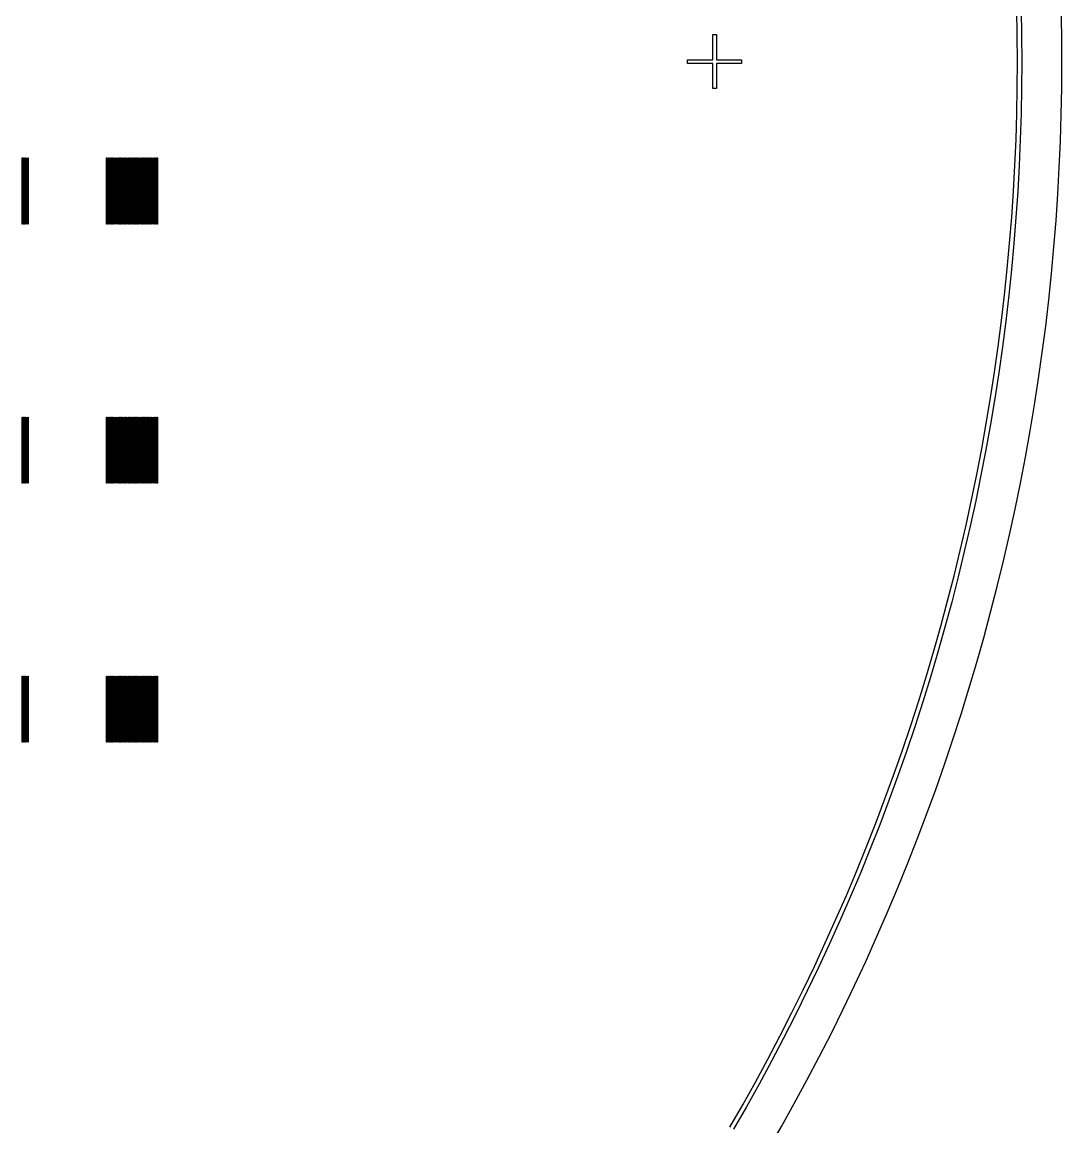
# Model space of a CAD drawing. Extents: x -25 to 122, y -49 to 104.
# Drawn here: x 85.52 to 122.36, y -10.2 to 28.91 of the extents above; entities that cross this region are included whole.
import ezdxf

# ---------------------------------------------------------------- set-up
doc = ezdxf.new("R2010")
doc.units = 0

msp = doc.modelspace()

# ---------------------------------------------------------------- linework, layer by layer
for p, q in [((120.774, 28.4324), (120.757, 29.3517)), ((120.907, 29.3554), (120.924, 28.4343)), ((122.349, 28.4518), (122.332, 29.3904)), ((109.988, 27.5767), (109.988, 28.4683)), ((109.988, 28.4683), (110.116, 28.4683)), ((110.116, 28.4683), (110.116, 27.5767)), ((120.78, 27.513), (120.774, 28.4324)), ((120.924, 28.4343), (120.93, 27.513)), ((122.355, 27.513), (122.349, 28.4518)), ((109.097, 27.4493), (109.097, 27.5767)), ((109.097, 27.5767), (109.988, 27.5767)), ((109.988, 27.4493), (109.097, 27.4493)), ((109.988, 26.5577), (109.988, 27.4493)), ((110.116, 27.5767), (111.007, 27.5767)), ((111.007, 27.4493), (110.116, 27.4493)), ((110.116, 27.4493), (110.116, 26.5577)), ((111.007, 27.5767), (111.007, 27.4493)), ((120.774, 26.5936), (120.78, 27.513)), ((120.93, 27.513), (120.924, 26.5917)), ((122.349, 26.5742), (122.355, 27.513)), ((110.116, 26.5577), (109.988, 26.5577)), ((120.757, 25.6742), (120.774, 26.5936)), ((120.924, 26.5917), (120.907, 25.6706)), ((122.332, 25.6356), (122.349, 26.5742)), ((120.729, 24.7552), (120.757, 25.6742)), ((120.907, 25.6706), (120.879, 24.7497)), ((122.303, 24.6972), (122.332, 25.6356)), ((120.69, 23.8366), (120.729, 24.7552)), ((120.879, 24.7497), (120.84, 23.8292)), ((122.263, 23.7593), (122.303, 24.6972)), ((85.5196, 21.7556), (85.5196, 24.0993)), ((85.5196, 24.0993), (85.5298, 24.0993)), ((85.5298, 24.0993), (85.5298, 21.7556)), ((85.5603, 21.7556), (85.5603, 24.0993)), ((85.5603, 24.0993), (85.5705, 24.0993)), ((85.5705, 24.0993), (85.5705, 21.7556)), ((85.6011, 21.7556), (85.6011, 24.0993)), ((85.6011, 24.0993), (85.6113, 24.0993)), ((85.6113, 24.0993), (85.6113, 21.7556)), ((85.6418, 21.7556), (85.6418, 24.0993)), ((85.6418, 24.0993), (85.652, 24.0993)), ((85.652, 24.0993), (85.652, 21.7556)), ((85.6826, 21.7556), (85.6826, 24.0993)), ((85.6826, 24.0993), (85.6928, 24.0993)), ((85.6928, 24.0993), (85.6928, 21.7556)), ((85.7234, 21.7556), (85.7234, 24.0993)), ((85.7234, 24.0993), (85.7336, 24.0993)), ((85.7336, 24.0993), (85.7336, 21.7556)), ((88.5154, 21.7556), (88.5154, 24.0993)), ((88.5154, 24.0993), (88.5256, 24.0993)), ((88.5256, 24.0993), (88.5256, 21.7556)), ((88.5562, 21.7556), (88.5562, 24.0993)), ((88.5562, 24.0993), (88.5664, 24.0993)), ((88.5664, 24.0993), (88.5664, 21.7556)), ((88.597, 21.7556), (88.597, 24.0993)), ((88.597, 24.0993), (88.6071, 24.0993)), ((88.6071, 24.0993), (88.6071, 21.7556)), ((88.6377, 21.7556), (88.6377, 24.0993)), ((88.6377, 24.0993), (88.6479, 24.0993)), ((88.6479, 24.0993), (88.6479, 21.7556)), ((88.6785, 21.7556), (88.6785, 24.0993)), ((88.6785, 24.0993), (88.6887, 24.0993)), ((88.6887, 24.0993), (88.6887, 21.7556)), ((88.7192, 21.7556), (88.7192, 24.0993)), ((88.7192, 24.0993), (88.7294, 24.0993)), ((88.7294, 24.0993), (88.7294, 21.7556)), ((88.76, 21.7556), (88.76, 24.0993)), ((88.76, 24.0993), (88.7702, 24.0993)), ((88.7702, 24.0993), (88.7702, 21.7556)), ((88.8008, 21.7556), (88.8008, 24.0993)), ((88.8008, 24.0993), (88.811, 24.0993)), ((88.811, 24.0993), (88.811, 21.7556)), ((88.8415, 21.7556), (88.8415, 24.0993)), ((88.8415, 24.0993), (88.8517, 24.0993)), ((88.8517, 24.0993), (88.8517, 21.7556)), ((88.8823, 21.7556), (88.8823, 24.0993)), ((88.8823, 24.0993), (88.8925, 24.0993)), ((88.8925, 24.0993), (88.8925, 21.7556)), ((88.923, 21.7556), (88.923, 24.0993)), ((88.923, 24.0993), (88.9332, 24.0993)), ((88.9332, 24.0993), (88.9332, 21.7556)), ((88.9638, 21.7556), (88.9638, 24.0993)), ((88.9638, 24.0993), (88.974, 24.0993)), ((88.974, 24.0993), (88.974, 21.7556)), ((89.0045, 21.7556), (89.0045, 24.0993)), ((89.0045, 24.0993), (89.0148, 24.0993)), ((89.0148, 24.0993), (89.0148, 21.7556)), ((89.0453, 21.7556), (89.0453, 24.0993)), ((89.0453, 24.0993), (89.0555, 24.0993)), ((89.0555, 24.0993), (89.0555, 21.7556)), ((89.0861, 21.7556), (89.0861, 24.0993)), ((89.0861, 24.0993), (89.0963, 24.0993)), ((89.0963, 24.0993), (89.0963, 21.7556)), ((89.1268, 21.7556), (89.1268, 24.0993)), ((89.1268, 24.0993), (89.137, 24.0993)), ((89.137, 24.0993), (89.137, 21.7556)), ((89.1676, 21.7556), (89.1676, 24.0993)), ((89.1676, 24.0993), (89.1778, 24.0993)), ((89.1778, 24.0993), (89.1778, 21.7556)), ((89.2084, 21.7556), (89.2084, 24.0993)), ((89.2084, 24.0993), (89.2186, 24.0993)), ((89.2186, 24.0993), (89.2186, 21.7556)), ((89.2491, 21.7556), (89.2491, 24.0993)), ((89.2491, 24.0993), (89.2593, 24.0993)), ((89.2593, 24.0993), (89.2593, 21.7556)), ((89.2899, 21.7556), (89.2899, 24.0993)), ((89.2899, 24.0993), (89.3001, 24.0993)), ((89.3001, 24.0993), (89.3001, 21.7556)), ((89.3306, 21.7556), (89.3306, 24.0993)), ((89.3306, 24.0993), (89.3408, 24.0993)), ((89.3408, 24.0993), (89.3408, 21.7556)), ((89.3714, 21.7556), (89.3714, 24.0993)), ((89.3714, 24.0993), (89.3816, 24.0993)), ((89.3816, 24.0993), (89.3816, 21.7556)), ((89.4122, 21.7556), (89.4122, 24.0993)), ((89.4122, 24.0993), (89.4223, 24.0993)), ((89.4223, 24.0993), (89.4223, 21.7556)), ((89.4529, 21.7556), (89.4529, 24.0993)), ((89.4529, 24.0993), (89.4631, 24.0993)), ((89.4631, 24.0993), (89.4631, 21.7556)), ((89.4937, 21.7556), (89.4937, 24.0993)), ((89.4937, 24.0993), (89.5038, 24.0993)), ((89.5038, 24.0993), (89.5038, 21.7556)), ((89.5344, 21.7556), (89.5344, 24.0993)), ((89.5344, 24.0993), (89.5446, 24.0993)), ((89.5446, 24.0993), (89.5446, 21.7556)), ((89.5752, 21.7556), (89.5752, 24.0993)), ((89.5752, 24.0993), (89.5854, 24.0993)), ((89.5854, 24.0993), (89.5854, 21.7556)), ((89.6159, 21.7556), (89.6159, 24.0993)), ((89.6159, 24.0993), (89.6261, 24.0993)), ((89.6261, 24.0993), (89.6261, 21.7556)), ((89.6567, 21.7556), (89.6567, 24.0993)), ((89.6567, 24.0993), (89.6669, 24.0993)), ((89.6669, 24.0993), (89.6669, 21.7556)), ((89.6975, 21.7556), (89.6975, 24.0993)), ((89.6975, 24.0993), (89.7076, 24.0993)), ((89.7076, 24.0993), (89.7076, 21.7556)), ((89.7382, 21.7556), (89.7382, 24.0993)), ((89.7382, 24.0993), (89.7484, 24.0993)), ((89.7484, 24.0993), (89.7484, 21.7556)), ((89.779, 21.7556), (89.779, 24.0993)), ((89.779, 24.0993), (89.7892, 24.0993)), ((89.7892, 24.0993), (89.7892, 21.7556)), ((89.8197, 21.7556), (89.8197, 24.0993)), ((89.8197, 24.0993), (89.8299, 24.0993)), ((89.8299, 24.0993), (89.8299, 21.7556)), ((89.8605, 21.7556), (89.8605, 24.0993)), ((89.8605, 24.0993), (89.8707, 24.0993)), ((89.8707, 24.0993), (89.8707, 21.7556)), ((89.9013, 21.7556), (89.9013, 24.0993)), ((89.9013, 24.0993), (89.9114, 24.0993)), ((89.9114, 24.0993), (89.9114, 21.7556)), ((89.942, 21.7556), (89.942, 24.0993)), ((89.942, 24.0993), (89.9522, 24.0993)), ((89.9522, 24.0993), (89.9522, 21.7556)), ((89.9828, 21.7556), (89.9828, 24.0993)), ((89.9828, 24.0993), (89.993, 24.0993)), ((89.993, 24.0993), (89.993, 21.7556)), ((90.0235, 21.7556), (90.0235, 24.0993)), ((90.0235, 24.0993), (90.0337, 24.0993)), ((90.0337, 24.0993), (90.0337, 21.7556)), ((90.0643, 21.7556), (90.0643, 24.0993)), ((90.0643, 24.0993), (90.0745, 24.0993)), ((90.0745, 24.0993), (90.0745, 21.7556)), ((90.1051, 21.7556), (90.1051, 24.0993)), ((90.1051, 24.0993), (90.1152, 24.0993)), ((90.1152, 24.0993), (90.1152, 21.7556)), ((90.1458, 21.7556), (90.1458, 24.0993)), ((90.1458, 24.0993), (90.156, 24.0993)), ((90.156, 24.0993), (90.156, 21.7556)), ((90.1866, 21.7556), (90.1866, 24.0993)), ((90.1866, 24.0993), (90.1968, 24.0993)), ((90.1968, 24.0993), (90.1968, 21.7556)), ((90.2273, 21.7556), (90.2273, 24.0993)), ((90.2273, 24.0993), (90.2375, 24.0993)), ((90.2375, 24.0993), (90.2375, 21.7556)), ((90.2681, 21.7556), (90.2681, 24.0993)), ((90.2681, 24.0993), (90.2783, 24.0993)), ((90.2783, 24.0993), (90.2783, 21.7556)), ((90.3089, 21.7556), (90.3089, 24.0993)), ((90.3089, 24.0993), (90.319, 24.0993)), ((90.319, 24.0993), (90.319, 21.7556)), ((120.639, 22.9185), (120.69, 23.8366)), ((120.84, 23.8292), (120.789, 22.9093)), ((122.211, 22.822), (122.263, 23.7593)), ((120.577, 22.0012), (120.639, 22.9185)), ((120.789, 22.9093), (120.727, 21.9901)), ((122.148, 21.8853), (122.211, 22.822)), ((120.504, 21.0846), (120.577, 22.0012)), ((120.727, 21.9901), (120.653, 21.0718)), ((85.5298, 21.7556), (85.5196, 21.7556)), ((85.5705, 21.7556), (85.5603, 21.7556)), ((85.6113, 21.7556), (85.6011, 21.7556)), ((85.652, 21.7556), (85.6418, 21.7556)), ((85.6928, 21.7556), (85.6826, 21.7556)), ((85.7336, 21.7556), (85.7234, 21.7556)), ((88.5256, 21.7556), (88.5154, 21.7556)), ((88.5664, 21.7556), (88.5562, 21.7556)), ((88.6071, 21.7556), (88.597, 21.7556)), ((88.6479, 21.7556), (88.6377, 21.7556)), ((88.6887, 21.7556), (88.6785, 21.7556)), ((88.7294, 21.7556), (88.7192, 21.7556)), ((88.7702, 21.7556), (88.76, 21.7556)), ((88.811, 21.7556), (88.8008, 21.7556)), ((88.8517, 21.7556), (88.8415, 21.7556)), ((88.8925, 21.7556), (88.8823, 21.7556)), ((88.9332, 21.7556), (88.923, 21.7556)), ((88.974, 21.7556), (88.9638, 21.7556)), ((89.0148, 21.7556), (89.0045, 21.7556)), ((89.0555, 21.7556), (89.0453, 21.7556)), ((89.0963, 21.7556), (89.0861, 21.7556)), ((89.137, 21.7556), (89.1268, 21.7556)), ((89.1778, 21.7556), (89.1676, 21.7556)), ((89.2186, 21.7556), (89.2084, 21.7556)), ((89.2593, 21.7556), (89.2491, 21.7556)), ((89.3001, 21.7556), (89.2899, 21.7556)), ((89.3408, 21.7556), (89.3306, 21.7556)), ((89.3816, 21.7556), (89.3714, 21.7556)), ((89.4223, 21.7556), (89.4122, 21.7556)), ((89.4631, 21.7556), (89.4529, 21.7556)), ((89.5038, 21.7556), (89.4937, 21.7556)), ((89.5446, 21.7556), (89.5344, 21.7556)), ((89.5854, 21.7556), (89.5752, 21.7556)), ((89.6261, 21.7556), (89.6159, 21.7556)), ((89.6669, 21.7556), (89.6567, 21.7556)), ((89.7076, 21.7556), (89.6975, 21.7556)), ((89.7484, 21.7556), (89.7382, 21.7556)), ((89.7892, 21.7556), (89.779, 21.7556)), ((89.8299, 21.7556), (89.8197, 21.7556)), ((89.8707, 21.7556), (89.8605, 21.7556)), ((89.9114, 21.7556), (89.9013, 21.7556)), ((89.9522, 21.7556), (89.942, 21.7556)), ((89.993, 21.7556), (89.9828, 21.7556)), ((90.0337, 21.7556), (90.0235, 21.7556)), ((90.0745, 21.7556), (90.0643, 21.7556)), ((90.1152, 21.7556), (90.1051, 21.7556)), ((90.156, 21.7556), (90.1458, 21.7556)), ((90.1968, 21.7556), (90.1866, 21.7556)), ((90.2375, 21.7556), (90.2273, 21.7556)), ((90.2783, 21.7556), (90.2681, 21.7556)), ((90.319, 21.7556), (90.3089, 21.7556)), ((122.073, 20.9495), (122.148, 21.8853)), ((120.419, 20.1691), (120.504, 21.0846)), ((120.653, 21.0718), (120.568, 20.1544)), ((121.987, 20.0147), (122.073, 20.9495)), ((120.323, 19.2546), (120.419, 20.1691)), ((120.568, 20.1544), (120.473, 19.2381)), ((121.889, 19.081), (121.987, 20.0147)), ((120.217, 18.3414), (120.323, 19.2546)), ((120.473, 19.2381), (120.365, 18.323)), ((121.78, 18.1486), (121.889, 19.081)), ((120.098, 17.4295), (120.217, 18.3414)), ((120.365, 18.323), (120.247, 17.4093)), ((121.659, 17.2176), (121.78, 18.1486)), ((119.969, 16.5192), (120.098, 17.4295)), ((120.247, 17.4093), (120.117, 16.4972)), ((121.527, 16.2881), (121.659, 17.2176)), ((119.829, 15.6105), (119.969, 16.5192)), ((120.117, 16.4972), (119.977, 15.5867)), ((121.384, 15.3604), (121.527, 16.2881)), ((119.677, 14.7037), (119.829, 15.6105)), ((119.977, 15.5867), (119.825, 14.678)), ((121.229, 14.4344), (121.384, 15.3604)), ((85.5196, 12.5847), (85.5196, 14.9283)), ((85.5196, 14.9283), (85.5298, 14.9283)), ((85.5298, 14.9283), (85.5298, 12.5847)), ((85.5603, 12.5847), (85.5603, 14.9283)), ((85.5603, 14.9283), (85.5705, 14.9283)), ((85.5705, 14.9283), (85.5705, 12.5847)), ((85.6011, 12.5847), (85.6011, 14.9283)), ((85.6011, 14.9283), (85.6113, 14.9283)), ((85.6113, 14.9283), (85.6113, 12.5847)), ((85.6418, 12.5847), (85.6418, 14.9283)), ((85.6418, 14.9283), (85.652, 14.9283)), ((85.652, 14.9283), (85.652, 12.5847)), ((85.6826, 12.5847), (85.6826, 14.9283)), ((85.6826, 14.9283), (85.6928, 14.9283)), ((85.6928, 14.9283), (85.6928, 12.5847)), ((85.7234, 12.5847), (85.7234, 14.9283)), ((85.7234, 14.9283), (85.7336, 14.9283)), ((85.7336, 14.9283), (85.7336, 12.5847)), ((88.5154, 12.5847), (88.5154, 14.9283)), ((88.5154, 14.9283), (88.5256, 14.9283)), ((88.5256, 14.9283), (88.5256, 12.5847)), ((88.5562, 12.5847), (88.5562, 14.9283)), ((88.5562, 14.9283), (88.5664, 14.9283)), ((88.5664, 14.9283), (88.5664, 12.5847)), ((88.597, 12.5847), (88.597, 14.9283)), ((88.597, 14.9283), (88.6071, 14.9283)), ((88.6071, 14.9283), (88.6071, 12.5847)), ((88.6377, 12.5847), (88.6377, 14.9283)), ((88.6377, 14.9283), (88.6479, 14.9283)), ((88.6479, 14.9283), (88.6479, 12.5847)), ((88.6785, 12.5847), (88.6785, 14.9283)), ((88.6785, 14.9283), (88.6887, 14.9283)), ((88.6887, 14.9283), (88.6887, 12.5847)), ((88.7192, 12.5847), (88.7192, 14.9283)), ((88.7192, 14.9283), (88.7294, 14.9283)), ((88.7294, 14.9283), (88.7294, 12.5847)), ((88.76, 12.5847), (88.76, 14.9283)), ((88.76, 14.9283), (88.7702, 14.9283)), ((88.7702, 14.9283), (88.7702, 12.5847)), ((88.8008, 12.5847), (88.8008, 14.9283)), ((88.8008, 14.9283), (88.811, 14.9283)), ((88.811, 14.9283), (88.811, 12.5847)), ((88.8415, 12.5847), (88.8415, 14.9283)), ((88.8415, 14.9283), (88.8517, 14.9283)), ((88.8517, 14.9283), (88.8517, 12.5847)), ((88.8823, 12.5847), (88.8823, 14.9283)), ((88.8823, 14.9283), (88.8925, 14.9283)), ((88.8925, 14.9283), (88.8925, 12.5847)), ((88.923, 12.5847), (88.923, 14.9283)), ((88.923, 14.9283), (88.9332, 14.9283)), ((88.9332, 14.9283), (88.9332, 12.5847)), ((88.9638, 12.5847), (88.9638, 14.9283)), ((88.9638, 14.9283), (88.974, 14.9283)), ((88.974, 14.9283), (88.974, 12.5847)), ((89.0045, 12.5847), (89.0045, 14.9283)), ((89.0045, 14.9283), (89.0148, 14.9283)), ((89.0148, 14.9283), (89.0148, 12.5847)), ((89.0453, 12.5847), (89.0453, 14.9283)), ((89.0453, 14.9283), (89.0555, 14.9283)), ((89.0555, 14.9283), (89.0555, 12.5847)), ((89.0861, 12.5847), (89.0861, 14.9283)), ((89.0861, 14.9283), (89.0963, 14.9283)), ((89.0963, 14.9283), (89.0963, 12.5847)), ((89.1268, 12.5847), (89.1268, 14.9283)), ((89.1268, 14.9283), (89.137, 14.9283)), ((89.137, 14.9283), (89.137, 12.5847)), ((89.1676, 12.5847), (89.1676, 14.9283)), ((89.1676, 14.9283), (89.1778, 14.9283)), ((89.1778, 14.9283), (89.1778, 12.5847)), ((89.2084, 12.5847), (89.2084, 14.9283)), ((89.2084, 14.9283), (89.2186, 14.9283)), ((89.2186, 14.9283), (89.2186, 12.5847)), ((89.2491, 12.5847), (89.2491, 14.9283)), ((89.2491, 14.9283), (89.2593, 14.9283)), ((89.2593, 14.9283), (89.2593, 12.5847)), ((89.2899, 12.5847), (89.2899, 14.9283)), ((89.2899, 14.9283), (89.3001, 14.9283)), ((89.3001, 14.9283), (89.3001, 12.5847)), ((89.3306, 12.5847), (89.3306, 14.9283)), ((89.3306, 14.9283), (89.3408, 14.9283)), ((89.3408, 14.9283), (89.3408, 12.5847)), ((89.3714, 12.5847), (89.3714, 14.9283)), ((89.3714, 14.9283), (89.3816, 14.9283)), ((89.3816, 14.9283), (89.3816, 12.5847)), ((89.4122, 12.5847), (89.4122, 14.9283)), ((89.4122, 14.9283), (89.4223, 14.9283)), ((89.4223, 14.9283), (89.4223, 12.5847)), ((89.4529, 12.5847), (89.4529, 14.9283)), ((89.4529, 14.9283), (89.4631, 14.9283)), ((89.4631, 14.9283), (89.4631, 12.5847)), ((89.4937, 12.5847), (89.4937, 14.9283)), ((89.4937, 14.9283), (89.5038, 14.9283)), ((89.5038, 14.9283), (89.5038, 12.5847)), ((89.5344, 12.5847), (89.5344, 14.9283)), ((89.5344, 14.9283), (89.5446, 14.9283)), ((89.5446, 14.9283), (89.5446, 12.5847)), ((89.5752, 12.5847), (89.5752, 14.9283)), ((89.5752, 14.9283), (89.5854, 14.9283)), ((89.5854, 14.9283), (89.5854, 12.5847)), ((89.6159, 12.5847), (89.6159, 14.9283)), ((89.6159, 14.9283), (89.6261, 14.9283)), ((89.6261, 14.9283), (89.6261, 12.5847)), ((89.6567, 12.5847), (89.6567, 14.9283)), ((89.6567, 14.9283), (89.6669, 14.9283)), ((89.6669, 14.9283), (89.6669, 12.5847)), ((89.6975, 12.5847), (89.6975, 14.9283)), ((89.6975, 14.9283), (89.7076, 14.9283)), ((89.7076, 14.9283), (89.7076, 12.5847)), ((89.7382, 12.5847), (89.7382, 14.9283)), ((89.7382, 14.9283), (89.7484, 14.9283)), ((89.7484, 14.9283), (89.7484, 12.5847)), ((89.779, 12.5847), (89.779, 14.9283)), ((89.779, 14.9283), (89.7892, 14.9283)), ((89.7892, 14.9283), (89.7892, 12.5847)), ((89.8197, 12.5847), (89.8197, 14.9283)), ((89.8197, 14.9283), (89.8299, 14.9283)), ((89.8299, 14.9283), (89.8299, 12.5847)), ((89.8605, 12.5847), (89.8605, 14.9283)), ((89.8605, 14.9283), (89.8707, 14.9283)), ((89.8707, 14.9283), (89.8707, 12.5847)), ((89.9013, 12.5847), (89.9013, 14.9283)), ((89.9013, 14.9283), (89.9114, 14.9283)), ((89.9114, 14.9283), (89.9114, 12.5847)), ((89.942, 12.5847), (89.942, 14.9283)), ((89.942, 14.9283), (89.9522, 14.9283)), ((89.9522, 14.9283), (89.9522, 12.5847)), ((89.9828, 12.5847), (89.9828, 14.9283)), ((89.9828, 14.9283), (89.993, 14.9283)), ((89.993, 14.9283), (89.993, 12.5847)), ((90.0235, 12.5847), (90.0235, 14.9283)), ((90.0235, 14.9283), (90.0337, 14.9283)), ((90.0337, 14.9283), (90.0337, 12.5847)), ((90.0643, 12.5847), (90.0643, 14.9283)), ((90.0643, 14.9283), (90.0745, 14.9283)), ((90.0745, 14.9283), (90.0745, 12.5847)), ((90.1051, 12.5847), (90.1051, 14.9283)), ((90.1051, 14.9283), (90.1152, 14.9283)), ((90.1152, 14.9283), (90.1152, 12.5847)), ((90.1458, 12.5847), (90.1458, 14.9283)), ((90.1458, 14.9283), (90.156, 14.9283)), ((90.156, 14.9283), (90.156, 12.5847)), ((90.1866, 12.5847), (90.1866, 14.9283)), ((90.1866, 14.9283), (90.1968, 14.9283)), ((90.1968, 14.9283), (90.1968, 12.5847)), ((90.2273, 12.5847), (90.2273, 14.9283)), ((90.2273, 14.9283), (90.2375, 14.9283)), ((90.2375, 14.9283), (90.2375, 12.5847)), ((90.2681, 12.5847), (90.2681, 14.9283)), ((90.2681, 14.9283), (90.2783, 14.9283)), ((90.2783, 14.9283), (90.2783, 12.5847)), ((90.3089, 12.5847), (90.3089, 14.9283)), ((90.3089, 14.9283), (90.319, 14.9283)), ((90.319, 14.9283), (90.319, 12.5847)), ((119.514, 13.7987), (119.677, 14.7037)), ((119.825, 14.678), (119.662, 13.7713)), ((121.063, 13.5104), (121.229, 14.4344)), ((119.34, 12.8958), (119.514, 13.7987)), ((119.662, 13.7713), (119.487, 12.8666)), ((120.885, 12.5886), (121.063, 13.5104)), ((85.5298, 12.5847), (85.5196, 12.5847)), ((85.5705, 12.5847), (85.5603, 12.5847)), ((85.6113, 12.5847), (85.6011, 12.5847)), ((85.652, 12.5847), (85.6418, 12.5847)), ((85.6928, 12.5847), (85.6826, 12.5847)), ((85.7336, 12.5847), (85.7234, 12.5847)), ((88.5256, 12.5847), (88.5154, 12.5847)), ((88.5664, 12.5847), (88.5562, 12.5847)), ((88.6071, 12.5847), (88.597, 12.5847)), ((88.6479, 12.5847), (88.6377, 12.5847)), ((88.6887, 12.5847), (88.6785, 12.5847)), ((88.7294, 12.5847), (88.7192, 12.5847)), ((88.7702, 12.5847), (88.76, 12.5847)), ((88.811, 12.5847), (88.8008, 12.5847)), ((88.8517, 12.5847), (88.8415, 12.5847)), ((88.8925, 12.5847), (88.8823, 12.5847)), ((88.9332, 12.5847), (88.923, 12.5847)), ((88.974, 12.5847), (88.9638, 12.5847)), ((89.0148, 12.5847), (89.0045, 12.5847)), ((89.0555, 12.5847), (89.0453, 12.5847)), ((89.0963, 12.5847), (89.0861, 12.5847)), ((89.137, 12.5847), (89.1268, 12.5847)), ((89.1778, 12.5847), (89.1676, 12.5847)), ((89.2186, 12.5847), (89.2084, 12.5847)), ((89.2593, 12.5847), (89.2491, 12.5847)), ((89.3001, 12.5847), (89.2899, 12.5847)), ((89.3408, 12.5847), (89.3306, 12.5847)), ((89.3816, 12.5847), (89.3714, 12.5847)), ((89.4223, 12.5847), (89.4122, 12.5847)), ((89.4631, 12.5847), (89.4529, 12.5847)), ((89.5038, 12.5847), (89.4937, 12.5847)), ((89.5446, 12.5847), (89.5344, 12.5847)), ((89.5854, 12.5847), (89.5752, 12.5847)), ((89.6261, 12.5847), (89.6159, 12.5847)), ((89.6669, 12.5847), (89.6567, 12.5847)), ((89.7076, 12.5847), (89.6975, 12.5847)), ((89.7484, 12.5847), (89.7382, 12.5847)), ((89.7892, 12.5847), (89.779, 12.5847)), ((89.8299, 12.5847), (89.8197, 12.5847)), ((89.8707, 12.5847), (89.8605, 12.5847)), ((89.9114, 12.5847), (89.9013, 12.5847)), ((89.9522, 12.5847), (89.942, 12.5847)), ((89.993, 12.5847), (89.9828, 12.5847)), ((90.0337, 12.5847), (90.0235, 12.5847)), ((90.0745, 12.5847), (90.0643, 12.5847)), ((90.1152, 12.5847), (90.1051, 12.5847)), ((90.156, 12.5847), (90.1458, 12.5847)), ((90.1968, 12.5847), (90.1866, 12.5847)), ((90.2375, 12.5847), (90.2273, 12.5847)), ((90.2783, 12.5847), (90.2681, 12.5847)), ((90.319, 12.5847), (90.3089, 12.5847)), ((119.155, 11.9952), (119.34, 12.8958)), ((119.487, 12.8666), (119.302, 11.9641)), ((120.696, 11.669), (120.885, 12.5886)), ((118.959, 11.0968), (119.155, 11.9952)), ((119.302, 11.9641), (119.106, 11.064)), ((120.496, 10.7517), (120.696, 11.669)), ((118.753, 10.201), (118.959, 11.0968)), ((119.106, 11.064), (118.898, 10.1663)), ((120.285, 9.83705), (120.496, 10.7517)), ((118.535, 9.30771), (118.753, 10.201)), ((118.898, 10.1663), (118.68, 9.27126)), ((120.062, 8.925), (120.285, 9.83705)), ((118.306, 8.41718), (118.535, 9.30771)), ((118.68, 9.27126), (118.451, 8.37895)), ((119.829, 8.01576), (120.062, 8.925)), ((118.066, 7.52954), (118.306, 8.41718)), ((118.451, 8.37895), (118.21, 7.48953)), ((119.584, 7.10947), (119.829, 8.01576)), ((117.815, 6.6449), (118.066, 7.52954)), ((118.21, 7.48953), (117.959, 6.60312)), ((119.328, 6.20624), (119.584, 7.10947)), ((117.554, 5.76341), (117.815, 6.6449)), ((117.959, 6.60312), (117.697, 5.71986)), ((119.061, 5.30621), (119.328, 6.20624)), ((85.5196, 3.41365), (85.5196, 5.75734)), ((85.5196, 5.75734), (85.5298, 5.75734)), ((85.5298, 5.75734), (85.5298, 3.41365)), ((85.5603, 3.41365), (85.5603, 5.75734)), ((85.5603, 5.75734), (85.5705, 5.75734)), ((85.5705, 5.75734), (85.5705, 3.41365)), ((85.6011, 3.41365), (85.6011, 5.75734)), ((85.6011, 5.75734), (85.6113, 5.75734)), ((85.6113, 5.75734), (85.6113, 3.41365)), ((85.6418, 3.41365), (85.6418, 5.75734)), ((85.6418, 5.75734), (85.652, 5.75734)), ((85.652, 5.75734), (85.652, 3.41365)), ((85.6826, 3.41365), (85.6826, 5.75734)), ((85.6826, 5.75734), (85.6928, 5.75734)), ((85.6928, 5.75734), (85.6928, 3.41365)), ((85.7234, 3.41365), (85.7234, 5.75734)), ((85.7234, 5.75734), (85.7336, 5.75734)), ((85.7336, 5.75734), (85.7336, 3.41365)), ((88.5154, 3.41365), (88.5154, 5.75734)), ((88.5154, 5.75734), (88.5256, 5.75734)), ((88.5256, 5.75734), (88.5256, 3.41365)), ((88.5562, 3.41365), (88.5562, 5.75734)), ((88.5562, 5.75734), (88.5664, 5.75734)), ((88.5664, 5.75734), (88.5664, 3.41365)), ((88.597, 3.41365), (88.597, 5.75734)), ((88.597, 5.75734), (88.6071, 5.75734)), ((88.6071, 5.75734), (88.6071, 3.41365)), ((88.6377, 3.41365), (88.6377, 5.75734)), ((88.6377, 5.75734), (88.6479, 5.75734)), ((88.6479, 5.75734), (88.6479, 3.41365)), ((88.6785, 3.41365), (88.6785, 5.75734)), ((88.6785, 5.75734), (88.6887, 5.75734)), ((88.6887, 5.75734), (88.6887, 3.41365)), ((88.7192, 3.41365), (88.7192, 5.75734)), ((88.7192, 5.75734), (88.7294, 5.75734)), ((88.7294, 5.75734), (88.7294, 3.41365)), ((88.76, 3.41365), (88.76, 5.75734)), ((88.76, 5.75734), (88.7702, 5.75734)), ((88.7702, 5.75734), (88.7702, 3.41365)), ((88.8008, 3.41365), (88.8008, 5.75734)), ((88.8008, 5.75734), (88.811, 5.75734)), ((88.811, 5.75734), (88.811, 3.41365)), ((88.8415, 3.41365), (88.8415, 5.75734)), ((88.8415, 5.75734), (88.8517, 5.75734)), ((88.8517, 5.75734), (88.8517, 3.41365)), ((88.8823, 3.41365), (88.8823, 5.75734)), ((88.8823, 5.75734), (88.8925, 5.75734)), ((88.8925, 5.75734), (88.8925, 3.41365)), ((88.923, 3.41365), (88.923, 5.75734)), ((88.923, 5.75734), (88.9332, 5.75734)), ((88.9332, 5.75734), (88.9332, 3.41365)), ((88.9638, 3.41365), (88.9638, 5.75734)), ((88.9638, 5.75734), (88.974, 5.75734)), ((88.974, 5.75734), (88.974, 3.41365)), ((89.0045, 3.41365), (89.0045, 5.75734)), ((89.0045, 5.75734), (89.0148, 5.75734)), ((89.0148, 5.75734), (89.0148, 3.41365)), ((89.0453, 3.41365), (89.0453, 5.75734)), ((89.0453, 5.75734), (89.0555, 5.75734)), ((89.0555, 5.75734), (89.0555, 3.41365)), ((89.0861, 3.41365), (89.0861, 5.75734)), ((89.0861, 5.75734), (89.0963, 5.75734)), ((89.0963, 5.75734), (89.0963, 3.41365)), ((89.1268, 3.41365), (89.1268, 5.75734)), ((89.1268, 5.75734), (89.137, 5.75734)), ((89.137, 5.75734), (89.137, 3.41365)), ((89.1676, 3.41365), (89.1676, 5.75734)), ((89.1676, 5.75734), (89.1778, 5.75734)), ((89.1778, 5.75734), (89.1778, 3.41365)), ((89.2084, 3.41365), (89.2084, 5.75734)), ((89.2084, 5.75734), (89.2186, 5.75734)), ((89.2186, 5.75734), (89.2186, 3.41365)), ((89.2491, 3.41365), (89.2491, 5.75734)), ((89.2491, 5.75734), (89.2593, 5.75734)), ((89.2593, 5.75734), (89.2593, 3.41365)), ((89.2899, 3.41365), (89.2899, 5.75734)), ((89.2899, 5.75734), (89.3001, 5.75734)), ((89.3001, 5.75734), (89.3001, 3.41365)), ((89.3306, 3.41365), (89.3306, 5.75734)), ((89.3306, 5.75734), (89.3408, 5.75734)), ((89.3408, 5.75734), (89.3408, 3.41365)), ((89.3714, 3.41365), (89.3714, 5.75734)), ((89.3714, 5.75734), (89.3816, 5.75734)), ((89.3816, 5.75734), (89.3816, 3.41365)), ((89.4122, 3.41365), (89.4122, 5.75734)), ((89.4122, 5.75734), (89.4223, 5.75734)), ((89.4223, 5.75734), (89.4223, 3.41365)), ((89.4529, 3.41365), (89.4529, 5.75734)), ((89.4529, 5.75734), (89.4631, 5.75734)), ((89.4631, 5.75734), (89.4631, 3.41365)), ((89.4937, 3.41365), (89.4937, 5.75734)), ((89.4937, 5.75734), (89.5038, 5.75734)), ((89.5038, 5.75734), (89.5038, 3.41365)), ((89.5344, 3.41365), (89.5344, 5.75734)), ((89.5344, 5.75734), (89.5446, 5.75734)), ((89.5446, 5.75734), (89.5446, 3.41365)), ((89.5752, 3.41365), (89.5752, 5.75734)), ((89.5752, 5.75734), (89.5854, 5.75734)), ((89.5854, 5.75734), (89.5854, 3.41365)), ((89.6159, 3.41365), (89.6159, 5.75734)), ((89.6159, 5.75734), (89.6261, 5.75734)), ((89.6261, 5.75734), (89.6261, 3.41365)), ((89.6567, 3.41365), (89.6567, 5.75734)), ((89.6567, 5.75734), (89.6669, 5.75734)), ((89.6669, 5.75734), (89.6669, 3.41365)), ((89.6975, 3.41365), (89.6975, 5.75734)), ((89.6975, 5.75734), (89.7076, 5.75734)), ((89.7076, 5.75734), (89.7076, 3.41365)), ((89.7382, 3.41365), (89.7382, 5.75734)), ((89.7382, 5.75734), (89.7484, 5.75734)), ((89.7484, 5.75734), (89.7484, 3.41365)), ((89.779, 3.41365), (89.779, 5.75734)), ((89.779, 5.75734), (89.7892, 5.75734)), ((89.7892, 5.75734), (89.7892, 3.41365)), ((89.8197, 3.41365), (89.8197, 5.75734)), ((89.8197, 5.75734), (89.8299, 5.75734)), ((89.8299, 5.75734), (89.8299, 3.41365)), ((89.8605, 3.41365), (89.8605, 5.75734)), ((89.8605, 5.75734), (89.8707, 5.75734)), ((89.8707, 5.75734), (89.8707, 3.41365)), ((89.9013, 3.41365), (89.9013, 5.75734)), ((89.9013, 5.75734), (89.9114, 5.75734)), ((89.9114, 5.75734), (89.9114, 3.41365)), ((89.942, 3.41365), (89.942, 5.75734)), ((89.942, 5.75734), (89.9522, 5.75734)), ((89.9522, 5.75734), (89.9522, 3.41365)), ((89.9828, 3.41365), (89.9828, 5.75734)), ((89.9828, 5.75734), (89.993, 5.75734)), ((89.993, 5.75734), (89.993, 3.41365)), ((90.0235, 3.41365), (90.0235, 5.75734)), ((90.0235, 5.75734), (90.0337, 5.75734)), ((90.0337, 5.75734), (90.0337, 3.41365)), ((90.0643, 3.41365), (90.0643, 5.75734)), ((90.0643, 5.75734), (90.0745, 5.75734)), ((90.0745, 5.75734), (90.0745, 3.41365)), ((90.1051, 3.41365), (90.1051, 5.75734)), ((90.1051, 5.75734), (90.1152, 5.75734)), ((90.1152, 5.75734), (90.1152, 3.41365)), ((90.1458, 3.41365), (90.1458, 5.75734)), ((90.1458, 5.75734), (90.156, 5.75734)), ((90.156, 5.75734), (90.156, 3.41365)), ((90.1866, 3.41365), (90.1866, 5.75734)), ((90.1866, 5.75734), (90.1968, 5.75734)), ((90.1968, 5.75734), (90.1968, 3.41365)), ((90.2273, 3.41365), (90.2273, 5.75734)), ((90.2273, 5.75734), (90.2375, 5.75734)), ((90.2375, 5.75734), (90.2375, 3.41365)), ((90.2681, 3.41365), (90.2681, 5.75734)), ((90.2681, 5.75734), (90.2783, 5.75734)), ((90.2783, 5.75734), (90.2783, 3.41365)), ((90.3089, 3.41365), (90.3089, 5.75734)), ((90.3089, 5.75734), (90.319, 5.75734)), ((90.319, 5.75734), (90.319, 3.41365)), ((117.281, 4.88519), (117.554, 5.76341)), ((117.697, 5.71986), (117.424, 4.83989)), ((118.783, 4.40953), (119.061, 5.30621)), ((116.998, 4.01039), (117.281, 4.88519)), ((117.424, 4.83989), (117.141, 3.96333)), ((118.494, 3.51634), (118.783, 4.40953)), ((116.705, 3.13911), (116.998, 4.01039)), ((117.141, 3.96333), (116.846, 3.09032)), ((85.5298, 3.41365), (85.5196, 3.41365)), ((85.5705, 3.41365), (85.5603, 3.41365)), ((85.6113, 3.41365), (85.6011, 3.41365)), ((85.652, 3.41365), (85.6418, 3.41365)), ((85.6928, 3.41365), (85.6826, 3.41365)), ((85.7336, 3.41365), (85.7234, 3.41365)), ((88.5256, 3.41365), (88.5154, 3.41365)), ((88.5664, 3.41365), (88.5562, 3.41365)), ((88.6071, 3.41365), (88.597, 3.41365)), ((88.6479, 3.41365), (88.6377, 3.41365)), ((88.6887, 3.41365), (88.6785, 3.41365)), ((88.7294, 3.41365), (88.7192, 3.41365)), ((88.7702, 3.41365), (88.76, 3.41365)), ((88.811, 3.41365), (88.8008, 3.41365)), ((88.8517, 3.41365), (88.8415, 3.41365)), ((88.8925, 3.41365), (88.8823, 3.41365)), ((88.9332, 3.41365), (88.923, 3.41365)), ((88.974, 3.41365), (88.9638, 3.41365)), ((89.0148, 3.41365), (89.0045, 3.41365)), ((89.0555, 3.41365), (89.0453, 3.41365)), ((89.0963, 3.41365), (89.0861, 3.41365)), ((89.137, 3.41365), (89.1268, 3.41365)), ((89.1778, 3.41365), (89.1676, 3.41365)), ((89.2186, 3.41365), (89.2084, 3.41365)), ((89.2593, 3.41365), (89.2491, 3.41365)), ((89.3001, 3.41365), (89.2899, 3.41365)), ((89.3408, 3.41365), (89.3306, 3.41365)), ((89.3816, 3.41365), (89.3714, 3.41365)), ((89.4223, 3.41365), (89.4122, 3.41365)), ((89.4631, 3.41365), (89.4529, 3.41365)), ((89.5038, 3.41365), (89.4937, 3.41365)), ((89.5446, 3.41365), (89.5344, 3.41365)), ((89.5854, 3.41365), (89.5752, 3.41365)), ((89.6261, 3.41365), (89.6159, 3.41365)), ((89.6669, 3.41365), (89.6567, 3.41365)), ((89.7076, 3.41365), (89.6975, 3.41365)), ((89.7484, 3.41365), (89.7382, 3.41365)), ((89.7892, 3.41365), (89.779, 3.41365)), ((89.8299, 3.41365), (89.8197, 3.41365)), ((89.8707, 3.41365), (89.8605, 3.41365)), ((89.9114, 3.41365), (89.9013, 3.41365)), ((89.9522, 3.41365), (89.942, 3.41365)), ((89.993, 3.41365), (89.9828, 3.41365)), ((90.0337, 3.41365), (90.0235, 3.41365)), ((90.0745, 3.41365), (90.0643, 3.41365)), ((90.1152, 3.41365), (90.1051, 3.41365)), ((90.156, 3.41365), (90.1458, 3.41365)), ((90.1968, 3.41365), (90.1866, 3.41365)), ((90.2375, 3.41365), (90.2273, 3.41365)), ((90.2783, 3.41365), (90.2681, 3.41365)), ((90.319, 3.41365), (90.3089, 3.41365)), ((116.4, 2.27151), (116.705, 3.13911)), ((118.194, 2.62675), (118.494, 3.51634)), ((116.846, 3.09032), (116.541, 2.22099)), ((117.883, 1.74092), (118.194, 2.62675)), ((116.085, 1.40771), (116.4, 2.27151)), ((116.541, 2.22099), (116.226, 1.35545)), ((117.561, 0.85896), (117.883, 1.74092)), ((115.759, 0.54785), (116.085, 1.40771)), ((116.226, 1.35545), (115.899, 0.49387)), ((117.229, -0.01897), (117.561, 0.85896)), ((115.423, -0.30794), (115.759, 0.54785)), ((115.899, 0.49387), (115.563, -0.36363)), ((115.077, -1.15955), (115.423, -0.30794)), ((115.563, -0.36363), (115.215, -1.21695)), ((116.886, -0.89276), (117.229, -0.01897)), ((114.72, -2.00685), (115.077, -1.15955)), ((116.532, -1.76227), (116.886, -0.89276)), ((115.215, -1.21695), (114.857, -2.06595)), ((116.167, -2.62738), (116.532, -1.76227)), ((114.352, -2.8497), (114.72, -2.00685)), ((114.857, -2.06595), (114.489, -2.91049)), ((115.792, -3.48796), (116.167, -2.62738)), ((113.974, -3.68797), (114.352, -2.8497)), ((114.489, -2.91049), (114.111, -3.75044)), ((115.406, -4.34386), (115.792, -3.48796)), ((113.586, -4.52156), (113.974, -3.68797)), ((114.111, -3.75044), (113.722, -4.58569)), ((113.188, -5.35031), (113.586, -4.52156)), ((113.722, -4.58569), (113.323, -5.41611)), ((115.01, -5.19496), (115.406, -4.34386)), ((112.78, -6.17412), (113.188, -5.35031)), ((113.323, -5.41611), (112.914, -6.24156)), ((114.604, -6.04114), (115.01, -5.19496)), ((112.361, -6.99286), (112.78, -6.17412)), ((112.914, -6.24156), (112.495, -7.06194)), ((114.187, -6.88226), (114.604, -6.04114)), ((111.933, -7.8064), (112.361, -6.99286)), ((113.759, -7.7182), (114.187, -6.88226)), ((112.495, -7.06194), (112.065, -7.87711)), ((111.495, -8.61461), (111.933, -7.8064)), ((113.322, -8.54884), (113.759, -7.7182)), ((112.065, -7.87711), (111.626, -8.68694)), ((112.874, -9.37405), (113.322, -8.54884)), ((111.046, -9.41739), (111.495, -8.61461)), ((111.626, -8.68694), (111.177, -9.49133)), ((112.417, -10.1937), (112.874, -9.37405)), ((110.588, -10.2146), (111.046, -9.41739)), ((111.177, -9.49133), (110.718, -10.2901)), ((111.949, -11.0077), (112.417, -10.1937))]:
    msp.add_line(p, q)

doc.saveas('drawing.dxf')
